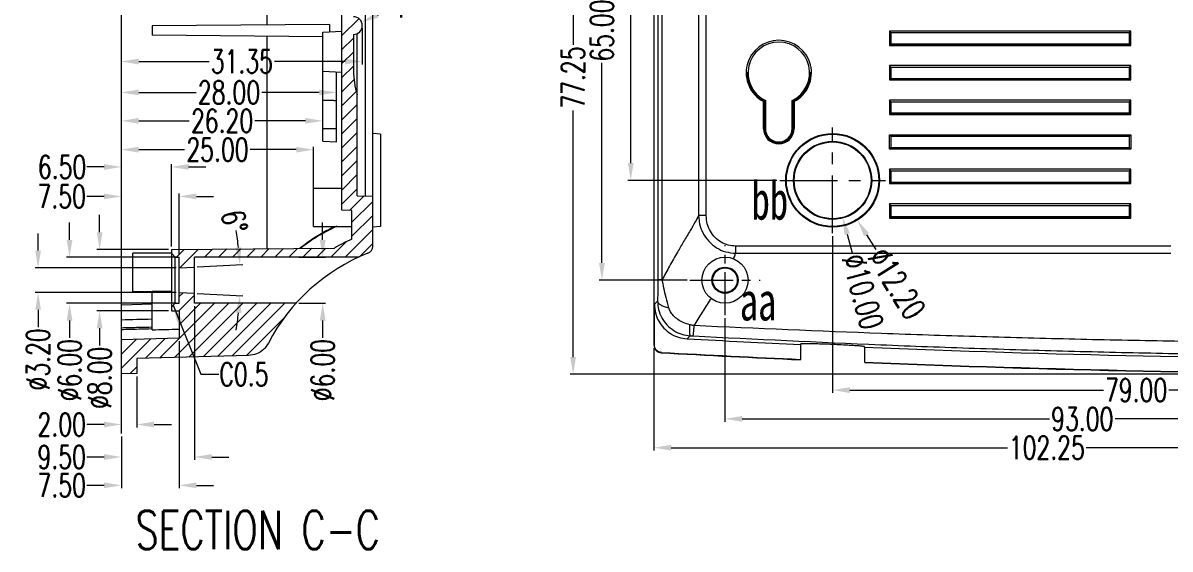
# Model space of a CAD drawing. Header units: millimetres. Extents: x 8061 to 9633, y -505 to -163.
# Drawn here: x 8446.8 to 8596.1, y -425.4 to -356.9 of the extents above; entities that cross this region are included whole.
import ezdxf
from ezdxf.enums import TextEntityAlignment as Align

# ---------------------------------------------------------------- set-up
doc = ezdxf.new("R2010")
doc.units = ezdxf.units.MM
doc.linetypes.add('CENTER', pattern=[0.6, 0.375, -0.075, 0.075, -0.075])
doc.layers.get('Defpoints').update_dxf_attribs({"linetype": 'CONTINUOUS'})
for name, color, linetype, lineweight in [('dim', 82, 'CONTINUOUS', 9), ('hatch', 56, 'CONTINUOUS', 9), ('part', 7, 'CONTINUOUS', 20)]:
    doc.layers.add(name, color=color, linetype=linetype, lineweight=lineweight)
doc.styles.get("Standard").update_dxf_attribs({"font": 'romans.shx', "width": 0.7})
doc.styles.add('宋体', font='SimSun.ttf', dxfattribs={"width": 0.7})
doc.dimstyles.new('03', dxfattribs={"dimscale": 0.75, "dimtxt": 4, "dimasz": 3, "dimexe": 0.5, "dimexo": 0.5, "dimgap": 0.09, "dimtad": 0, "dimzin": 0, "dimdsep": 46, "dimtxsty": 'Standard', "dimcen": 0, "dimclrd": 256, "dimclre": 256, "dimclrt": 6, "dimazin": 2, "dimtp": 0.01, "dimtm": 0.01, "dimtfac": 1, "dimtofl": 0, "dimtmove": 0, "dimatfit": 0, "dimfxl": 1, "dimtolj": 1, "dimtzin": 0, "dimlwd": -1, "dimlwe": -1, "dimarcsym": 0})

# ---------------------------------------------------------------- blocks, each defined once
blk = doc.blocks.new('*D74')
at = {"layer": 'Defpoints', "color": 0}
for p in [(41220.32, -12906.96), (41227.2, -12911.24), (41220.32, -12914.69), (41222.32, -12914.86), (41220.32, -13076.91)]:
    blk.add_point(p, dxfattribs=at)
at = {"layer": 'dim'}
blk.add_line((41222.69, -12914.9), (41228.36, -12915.39), dxfattribs=at)
for start, end in [(60.4149, 73.1901), (11.8099, 24.5851)]:
    blk.add_arc((41220.32, -12914.69), 7.7, start, end, dxfattribs=at)
for points in [[(41222.49, -12907.69), (41222.6, -12906.95), (41220.32, -12906.99)], [(41228.23, -12913.09), (41227.48, -12913.14), (41227.99, -12915.36)]]:
    blk.add_solid(points, dxfattribs=at)
at = {"layer": 'dim', "color": 6, "insert": (41225.99, -12909.49), "char_height": 3, "attachment_point": 5, "rotation": 312.5}
blk.add_mtext('\\A1;95°', dxfattribs=at)
blk = doc.blocks.new('*D75')
at = {"layer": 'Defpoints', "color": 0}
for p in [(41220.32, -12906.96), (41232.06, -12911.36), (41222.32, -12917.44), (41237.99, -12918.81), (41220.32, -13076.91)]:
    blk.add_point(p, dxfattribs=at)
at = {"layer": 'dim'}
blk.add_line((41220.32, -12906.59), (41220.32, -12903.74), dxfattribs=at)
for start, end in [(52.8786, 80.1784), (4.8216, 32.1214)]:
    blk.add_arc((41220.32, -12917.26), 13.14, start, end, dxfattribs=at)
for points in [[(41222.53, -12904.69), (41222.59, -12903.94), (41220.32, -12904.12)], [(41233.79, -12916.16), (41233.04, -12916.16), (41233.41, -12918.41)]]:
    blk.add_solid(points, dxfattribs=at)
at = {"layer": 'dim', "color": 6, "insert": (41230.01, -12908.38), "char_height": 3, "attachment_point": 5, "rotation": 312.5}
blk.add_mtext('\\A1;95°', dxfattribs=at)
blk = doc.blocks.new('*D83')
at = {"layer": 'Defpoints', "color": 0}
for p in [(41253.02, -12931.37), (41250.72, -13003.59), (41253.02, -13003.71), (41256.08, -13009.22), (41253.02, -13052.5)]:
    blk.add_point(p, dxfattribs=at)
at = {"layer": 'dim'}
blk.add_line((41253.39, -13003.73), (41259.69, -13004.06), dxfattribs=at)
for start, end in [(335.5505, 336.4474), (290.5526, 291.4495)]:
    blk.add_arc((41253.02, -13003.71), 6.31, start, end, dxfattribs=at)
for points in [[(41258.44, -13006.14), (41259.17, -13006.31), (41259.32, -13004.04)], [(41255.3, -13009.98), (41255.17, -13009.24), (41253.02, -13010.01)]]:
    blk.add_solid(points, dxfattribs=at)
at = {"layer": 'dim', "color": 6, "insert": (41257.36, -13008.28), "char_height": 3, "attachment_point": 5, "rotation": 43.5}
blk.add_mtext('\\A1;87°', dxfattribs=at)
blk = doc.blocks.new('*D87')
at = {"layer": 'Defpoints', "color": 0}
for p in [(41251.67, -13023.79), (41220.32, -13028.46), (41220.32, -13028.46)]:
    blk.add_point(p, dxfattribs=at)
at = {"layer": 'dim'}
for p, q in [((41251.67, -13024.16), (41251.67, -13028.84)), ((41222.57, -13028.46), (41231.73, -13028.46)), ((41249.42, -13028.46), (41240.26, -13028.46))]:
    blk.add_line(p, q, dxfattribs=at)
for points in [[(41222.57, -13028.09), (41222.57, -13028.84), (41220.32, -13028.46)], [(41249.42, -13028.09), (41249.42, -13028.84), (41251.67, -13028.46)]]:
    blk.add_solid(points, dxfattribs=at)
at = {"layer": 'dim', "color": 6, "insert": (41235.99, -13028.46), "char_height": 3, "attachment_point": 5}
blk.add_mtext('\\A1;31.35', dxfattribs=at)
blk = doc.blocks.new('*D88')
at = {"layer": 'Defpoints', "color": 0}
for p in [(41251.57, -13023.33), (41249.47, -13024.24)]:
    blk.add_point(p, dxfattribs=at)
at = {"layer": 'dim'}
blk.add_line((41253.64, -13022.43), (41255.7, -13021.53), dxfattribs=at)
blk.add_solid([(41253.49, -13022.09), (41253.79, -13022.77), (41251.57, -13023.33)], dxfattribs=at)
at = {"layer": 'dim', "color": 6, "insert": (41259.57, -13019.85), "char_height": 3, "attachment_point": 5, "rotation": 23.5129}
blk.add_mtext('\\A1;∅2.30', dxfattribs=at)
blk = doc.blocks.new('*D89')
at = {"layer": 'Defpoints', "color": 0}
for p in [(41220.32, -13039.94), (41220.32, -13039.94), (41245.32, -13047)]:
    blk.add_point(p, dxfattribs=at)
at = {"layer": 'dim'}
for p, q in [((41222.57, -13039.94), (41228.55, -13039.94)), ((41243.07, -13039.94), (41237.09, -13039.94)), ((41245.32, -13046.63), (41245.32, -13039.57))]:
    blk.add_line(p, q, dxfattribs=at)
for points in [[(41222.57, -13039.57), (41222.57, -13040.32), (41220.32, -13039.94)], [(41243.07, -13039.57), (41243.07, -13040.32), (41245.32, -13039.94)]]:
    blk.add_solid(points, dxfattribs=at)
at = {"layer": 'dim', "color": 6, "insert": (41232.82, -13039.94), "char_height": 3, "attachment_point": 5}
blk.add_mtext('\\A1;25.00', dxfattribs=at)
blk = doc.blocks.new('*D90')
at = {"layer": 'Defpoints', "color": 0}
for p in [(41220.32, -13032.49), (41220.32, -13032.49), (41248.32, -13032.49)]:
    blk.add_point(p, dxfattribs=at)
at = {"layer": 'dim'}
for p, q in [((41222.57, -13032.49), (41230.05, -13032.49)), ((41246.07, -13032.49), (41238.59, -13032.49))]:
    blk.add_line(p, q, dxfattribs=at)
for points in [[(41222.57, -13032.12), (41222.57, -13032.87), (41220.32, -13032.49)], [(41246.07, -13032.12), (41246.07, -13032.87), (41248.32, -13032.49)]]:
    blk.add_solid(points, dxfattribs=at)
at = {"layer": 'dim', "color": 6, "insert": (41234.32, -13032.49), "char_height": 3, "attachment_point": 5}
blk.add_mtext('\\A1;28.00', dxfattribs=at)
blk = doc.blocks.new('*D91')
at = {"layer": 'Defpoints', "color": 0}
for p in [(41220.32, -13036.19), (41220.32, -13036.19), (41246.52, -13036.19)]:
    blk.add_point(p, dxfattribs=at)
at = {"layer": 'dim'}
for p, q in [((41222.57, -13036.19), (41229.15, -13036.19)), ((41244.27, -13036.19), (41237.69, -13036.19)), ((41246.52, -13035.82), (41246.52, -13035.81))]:
    blk.add_line(p, q, dxfattribs=at)
for points in [[(41222.57, -13035.81), (41222.57, -13036.56), (41220.32, -13036.19)], [(41244.27, -13035.81), (41244.27, -13036.56), (41246.52, -13036.19)]]:
    blk.add_solid(points, dxfattribs=at)
at = {"layer": 'dim', "color": 6, "insert": (41233.42, -13036.19), "char_height": 3, "attachment_point": 5}
blk.add_mtext('\\A1;26.20', dxfattribs=at)
blk = doc.blocks.new('*D92')
at = {"layer": 'Defpoints', "color": 0}
for p in [(41243.04, -13053.94), (41246.51, -13053.94), (41243.04, -13059.94)]:
    blk.add_point(p, dxfattribs=at)
at = {"layer": 'dim'}
for p, q in [((41246.51, -13051.69), (41246.51, -13049.44)), ((41243.42, -13053.94), (41246.89, -13053.94)), ((41243.42, -13059.94), (41246.89, -13059.94)), ((41246.51, -13062.19), (41246.51, -13064.44))]:
    blk.add_line(p, q, dxfattribs=at)
for points in [[(41246.14, -13051.69), (41246.89, -13051.69), (41246.51, -13053.94)], [(41246.14, -13062.19), (41246.89, -13062.19), (41246.51, -13059.94)]]:
    blk.add_solid(points, dxfattribs=at)
at = {"layer": 'dim', "color": 6, "insert": (41246.51, -13068.65), "char_height": 3, "attachment_point": 5, "rotation": 90}
blk.add_mtext('\\A1;%%c6.00', dxfattribs=at)
blk = doc.blocks.new('*D93')
at = {"layer": 'Defpoints', "color": 0}
for p in [(41209.47, -13055.34), (41227.82, -13055.34), (41227.82, -13058.54)]:
    blk.add_point(p, dxfattribs=at)
at = {"layer": 'dim'}
for p, q in [((41209.47, -13053.09), (41209.47, -13050.84)), ((41227.44, -13055.34), (41209.1, -13055.34)), ((41227.44, -13058.54), (41209.1, -13058.54)), ((41209.47, -13060.79), (41209.47, -13063.04))]:
    blk.add_line(p, q, dxfattribs=at)
for points in [[(41209.1, -13053.09), (41209.85, -13053.09), (41209.47, -13055.34)], [(41209.1, -13060.79), (41209.85, -13060.79), (41209.47, -13058.54)]]:
    blk.add_solid(points, dxfattribs=at)
at = {"layer": 'dim', "color": 6, "insert": (41209.47, -13067.25), "char_height": 3, "attachment_point": 5, "rotation": 90}
blk.add_mtext('\\A1;%%c3.20', dxfattribs=at)
blk = doc.blocks.new('*D94')
at = {"layer": 'Defpoints', "color": 0}
for p in [(41227.82, -13053.94), (41213.57, -13059.94), (41227.82, -13059.94)]:
    blk.add_point(p, dxfattribs=at)
at = {"layer": 'dim'}
for p, q in [((41213.57, -13051.69), (41213.57, -13049.44)), ((41227.44, -13053.94), (41213.19, -13053.94)), ((41227.44, -13059.94), (41213.19, -13059.94)), ((41213.57, -13062.19), (41213.57, -13064.44))]:
    blk.add_line(p, q, dxfattribs=at)
for points in [[(41213.19, -13051.69), (41213.94, -13051.69), (41213.57, -13053.94)], [(41213.19, -13062.19), (41213.94, -13062.19), (41213.57, -13059.94)]]:
    blk.add_solid(points, dxfattribs=at)
at = {"layer": 'dim', "color": 6, "insert": (41213.57, -13068.65), "char_height": 3, "attachment_point": 5, "rotation": 90}
blk.add_mtext('\\A1;%%c6.00', dxfattribs=at)
blk = doc.blocks.new('*D95')
at = {"layer": 'Defpoints', "color": 0}
for p in [(41220.32, -13042.19), (41220.32, -13042.19), (41226.82, -13052.94)]:
    blk.add_point(p, dxfattribs=at)
at = {"layer": 'dim'}
for p, q in [((41218.07, -13042.19), (41215.82, -13042.19)), ((41226.82, -13052.56), (41226.82, -13041.82)), ((41229.07, -13042.19), (41231.32, -13042.19))]:
    blk.add_line(p, q, dxfattribs=at)
for points in [[(41218.07, -13041.82), (41218.07, -13042.57), (41220.32, -13042.19)], [(41229.07, -13041.82), (41229.07, -13042.57), (41226.82, -13042.19)]]:
    blk.add_solid(points, dxfattribs=at)
at = {"layer": 'dim', "color": 6, "insert": (41212.6, -13042.19), "char_height": 3, "attachment_point": 5}
blk.add_mtext('\\A1;6.50', dxfattribs=at)
blk = doc.blocks.new('*D96')
at = {"layer": 'Defpoints', "color": 0}
for p in [(41220.32, -13046.03), (41220.32, -13046.03), (41227.82, -13053.94)]:
    blk.add_point(p, dxfattribs=at)
at = {"layer": 'dim'}
for p, q in [((41218.07, -13046.03), (41215.82, -13046.03)), ((41227.82, -13053.56), (41227.82, -13045.65)), ((41230.07, -13046.03), (41232.32, -13046.03))]:
    blk.add_line(p, q, dxfattribs=at)
for points in [[(41218.07, -13045.65), (41218.07, -13046.4), (41220.32, -13046.03)], [(41230.07, -13045.65), (41230.07, -13046.4), (41227.82, -13046.03)]]:
    blk.add_solid(points, dxfattribs=at)
at = {"layer": 'dim', "color": 6, "insert": (41212.55, -13046.03), "char_height": 3, "attachment_point": 5}
blk.add_mtext('\\A1;7.50', dxfattribs=at)
blk = doc.blocks.new('*D97')
at = {"layer": 'Defpoints', "color": 0}
for p in [(41227.82, -13055.34), (41229.82, -13055.23), (41235.79, -13057.61), (41227.82, -13058.54), (41229.82, -13058.64)]:
    blk.add_point(p, dxfattribs=at)
at = {"layer": 'dim'}
for p, q in [((41230.19, -13055.21), (41236.11, -13054.9)), ((41230.19, -13058.66), (41236.11, -13058.97))]:
    blk.add_line(p, q, dxfattribs=at)
for start, end in [(6.3487, 9.6974), (350.3026, 353.6513)]:
    blk.add_arc((41197.29, -13056.94), 38.5, start, end, dxfattribs=at)
for points in [[(41235.93, -13052.65), (41235.18, -13052.71), (41235.74, -13054.92)], [(41235.18, -13061.16), (41235.93, -13061.22), (41235.74, -13058.95)]]:
    blk.add_solid(points, dxfattribs=at)
at = {"layer": 'dim', "color": 6, "insert": (41235.02, -13049.28), "char_height": 3, "attachment_point": 5, "rotation": 281.475}
blk.add_mtext('\\A1;6°', dxfattribs=at)
blk = doc.blocks.new('*D98')
at = {"layer": 'Defpoints', "color": 0}
for p in [(41227.82, -13064.49), (41220.32, -13076.91), (41220.32, -13083.65)]:
    blk.add_point(p, dxfattribs=at)
at = {"layer": 'dim'}
for p, q in [((41227.82, -13064.86), (41227.82, -13084.02)), ((41220.32, -13077.29), (41220.32, -13084.02)), ((41218.07, -13083.65), (41215.82, -13083.65)), ((41230.07, -13083.65), (41232.32, -13083.65))]:
    blk.add_line(p, q, dxfattribs=at)
for points in [[(41218.07, -13083.27), (41218.07, -13084.02), (41220.32, -13083.65)], [(41230.07, -13083.27), (41230.07, -13084.02), (41227.82, -13083.65)]]:
    blk.add_solid(points, dxfattribs=at)
at = {"layer": 'dim', "color": 6, "insert": (41212.55, -13083.65), "char_height": 3, "attachment_point": 5}
blk.add_mtext('\\A1;7.50', dxfattribs=at)
blk = doc.blocks.new('*D99')
at = {"layer": 'Defpoints', "color": 0}
for p in [(41222.32, -13069.08), (41220.32, -13075.73), (41220.32, -13075.73)]:
    blk.add_point(p, dxfattribs=at)
at = {"layer": 'dim'}
for p, q in [((41222.32, -13069.46), (41222.32, -13076.1)), ((41218.07, -13075.73), (41215.82, -13075.73)), ((41224.57, -13075.73), (41226.82, -13075.73))]:
    blk.add_line(p, q, dxfattribs=at)
for points in [[(41218.07, -13075.35), (41218.07, -13076.1), (41220.32, -13075.73)], [(41224.57, -13075.35), (41224.57, -13076.1), (41222.32, -13075.73)]]:
    blk.add_solid(points, dxfattribs=at)
at = {"layer": 'dim', "color": 6, "insert": (41212.55, -13075.73), "char_height": 3, "attachment_point": 5}
blk.add_mtext('\\A1;2.00', dxfattribs=at)
blk = doc.blocks.new('*D100')
at = {"layer": 'Defpoints', "color": 0}
for p in [(41226.82, -13052.94), (41217.48, -13060.94), (41226.82, -13060.94)]:
    blk.add_point(p, dxfattribs=at)
at = {"layer": 'dim'}
for p, q in [((41217.48, -13050.69), (41217.48, -13048.44)), ((41226.44, -13052.94), (41217.11, -13052.94)), ((41226.44, -13060.94), (41217.11, -13060.94)), ((41217.48, -13063.19), (41217.48, -13065.44))]:
    blk.add_line(p, q, dxfattribs=at)
for points in [[(41217.11, -13050.69), (41217.86, -13050.69), (41217.48, -13052.94)], [(41217.11, -13063.19), (41217.86, -13063.19), (41217.48, -13060.94)]]:
    blk.add_solid(points, dxfattribs=at)
at = {"layer": 'dim', "color": 6, "insert": (41217.48, -13069.65), "char_height": 3, "attachment_point": 5, "rotation": 90}
blk.add_mtext('\\A1;%%c8.00', dxfattribs=at)
blk = doc.blocks.new('*D101')
at = {"layer": 'Defpoints', "color": 0}
for p in [(41229.82, -13059.94), (41220.32, -13078.51), (41220.32, -13079.96)]:
    blk.add_point(p, dxfattribs=at)
at = {"layer": 'dim'}
for p, q in [((41229.82, -13060.31), (41229.82, -13080.33)), ((41220.32, -13078.89), (41220.32, -13080.33)), ((41218.07, -13079.96), (41215.82, -13079.96)), ((41232.07, -13079.96), (41234.32, -13079.96))]:
    blk.add_line(p, q, dxfattribs=at)
for points in [[(41218.07, -13079.58), (41218.07, -13080.33), (41220.32, -13079.96)], [(41232.07, -13079.58), (41232.07, -13080.33), (41229.82, -13079.96)]]:
    blk.add_solid(points, dxfattribs=at)
at = {"layer": 'dim', "color": 6, "insert": (41212.55, -13079.96), "char_height": 3, "attachment_point": 5}
blk.add_mtext('\\A1;9.50', dxfattribs=at)
blk = doc.blocks.new('*D252')
at = {"layer": 'Defpoints', "color": 0}
for p in [(41286.6, -12991.94), (41286.6, -13043.94), (41306, -13043.94)]:
    blk.add_point(p, dxfattribs=at)
at = {"layer": 'dim'}
for p, q in [((41286.6, -12994.19), (41286.6, -13013.67)), ((41286.6, -13041.69), (41286.6, -13022.2)), ((41305.62, -13043.94), (41286.23, -13043.94))]:
    blk.add_line(p, q, dxfattribs=at)
for points in [[(41286.23, -12994.19), (41286.98, -12994.19), (41286.6, -12991.94)], [(41286.23, -13041.69), (41286.98, -13041.69), (41286.6, -13043.94)]]:
    blk.add_solid(points, dxfattribs=at)
at = {"layer": 'dim', "color": 6, "insert": (41286.6, -13017.94), "char_height": 3, "attachment_point": 5, "rotation": 90}
blk.add_mtext('\\A1;52.00', dxfattribs=at)
blk = doc.blocks.new('*D253')
at = {"layer": 'Defpoints', "color": 0}
for p in [(41286.6, -12991.94), (41282.85, -13056.94), (41294.31, -13056.94)]:
    blk.add_point(p, dxfattribs=at)
at = {"layer": 'dim'}
for p, q in [((41286.23, -12991.94), (41282.48, -12991.94)), ((41282.85, -12994.19), (41282.85, -13020.22)), ((41282.85, -13054.69), (41282.85, -13028.65)), ((41293.94, -13056.94), (41282.48, -13056.94))]:
    blk.add_line(p, q, dxfattribs=at)
for points in [[(41282.48, -12994.19), (41283.23, -12994.19), (41282.85, -12991.94)], [(41282.48, -13054.69), (41283.23, -13054.69), (41282.85, -13056.94)]]:
    blk.add_solid(points, dxfattribs=at)
at = {"layer": 'dim', "color": 6, "insert": (41282.85, -13024.44), "char_height": 3, "attachment_point": 5, "rotation": 90}
blk.add_mtext('\\A1;65.00', dxfattribs=at)
blk = doc.blocks.new('*D254')
at = {"layer": 'Defpoints', "color": 0}
for p in [(41286.6, -12991.94), (41279.1, -13069.19), (41391.87, -13069.19)]:
    blk.add_point(p, dxfattribs=at)
at = {"layer": 'dim'}
for p, q in [((41286.23, -12991.94), (41278.73, -12991.94)), ((41279.1, -12994.19), (41279.1, -13026.29)), ((41279.1, -13066.94), (41279.1, -13034.83)), ((41391.5, -13069.19), (41278.73, -13069.19))]:
    blk.add_line(p, q, dxfattribs=at)
for points in [[(41278.73, -12994.19), (41279.48, -12994.19), (41279.1, -12991.94)], [(41278.73, -13066.94), (41279.48, -13066.94), (41279.1, -13069.19)]]:
    blk.add_solid(points, dxfattribs=at)
at = {"layer": 'dim', "color": 6, "insert": (41279.1, -13030.56), "char_height": 3, "attachment_point": 5, "rotation": 90}
blk.add_mtext('\\A1;77.25', dxfattribs=at)
blk = doc.blocks.new('*D266')
at = {"layer": 'Defpoints', "color": 0}
for p in [(41312.87, -13050.81), (41312.87, -13071.25), (41391.87, -13071.25)]:
    blk.add_point(p, dxfattribs=at)
at = {"layer": 'dim'}
for p, q in [((41312.87, -13051.19), (41312.87, -13071.62)), ((41315.12, -13071.25), (41348.11, -13071.25)), ((41389.62, -13071.25), (41356.64, -13071.25))]:
    blk.add_line(p, q, dxfattribs=at)
for points in [[(41315.12, -13070.87), (41315.12, -13071.62), (41312.87, -13071.25)], [(41389.62, -13070.87), (41389.62, -13071.62), (41391.87, -13071.25)]]:
    blk.add_solid(points, dxfattribs=at)
at = {"layer": 'dim', "color": 6, "insert": (41352.37, -13071.25), "char_height": 3, "attachment_point": 5}
blk.add_mtext('\\A1;79.00', dxfattribs=at)
blk = doc.blocks.new('*D267')
at = {"layer": 'Defpoints', "color": 0}
for p in [(41298.87, -13061.5), (41391.87, -13071.25), (41298.87, -13075)]:
    blk.add_point(p, dxfattribs=at)
at = {"layer": 'dim'}
for p, q in [((41298.87, -13061.87), (41298.87, -13075.37)), ((41391.87, -13071.62), (41391.87, -13075.37)), ((41301.12, -13075), (41341.11, -13075)), ((41389.62, -13075), (41349.64, -13075))]:
    blk.add_line(p, q, dxfattribs=at)
for points in [[(41301.12, -13074.62), (41301.12, -13075.37), (41298.87, -13075)], [(41389.62, -13074.62), (41389.62, -13075.37), (41391.87, -13075)]]:
    blk.add_solid(points, dxfattribs=at)
at = {"layer": 'dim', "color": 6, "insert": (41345.37, -13075), "char_height": 3, "attachment_point": 5}
blk.add_mtext('\\A1;93.00', dxfattribs=at)
blk = doc.blocks.new('*D268')
at = {"layer": 'Defpoints', "color": 0}
for p in [(41289.62, -13065.39), (41391.87, -13071.25), (41289.62, -13078.75)]:
    blk.add_point(p, dxfattribs=at)
at = {"layer": 'dim'}
for p, q in [((41289.62, -13065.77), (41289.62, -13079.12)), ((41391.87, -13071.62), (41391.87, -13079.12)), ((41291.87, -13078.75), (41335.63, -13078.75)), ((41389.62, -13078.75), (41345.87, -13078.75))]:
    blk.add_line(p, q, dxfattribs=at)
for points in [[(41291.87, -13078.37), (41291.87, -13079.12), (41289.62, -13078.75)], [(41389.62, -13078.37), (41389.62, -13079.12), (41391.87, -13078.75)]]:
    blk.add_solid(points, dxfattribs=at)
at = {"layer": 'dim', "color": 6, "insert": (41340.75, -13078.75), "char_height": 3, "attachment_point": 5}
blk.add_mtext('\\A1;102.25', dxfattribs=at)
blk = doc.blocks.new('*D271')
at = {"layer": 'Defpoints', "color": 0}
for p in [(41311.56, -13039.11), (41314.18, -13048.76)]:
    blk.add_point(p, dxfattribs=at)
at = {"layer": 'dim'}
blk.add_line((41314.77, -13050.93), (41315.44, -13053.39), dxfattribs=at)
blk.add_solid([(41315.13, -13050.83), (41314.41, -13051.03), (41314.18, -13048.76)], dxfattribs=at)
at = {"layer": 'dim', "color": 6, "insert": (41316.8, -13058.42), "char_height": 3, "attachment_point": 5, "rotation": 285.1808}
blk.add_mtext('\\A1;∅10.00', dxfattribs=at)
blk = doc.blocks.new('*D272')
at = {"layer": 'Defpoints', "color": 0}
for p in [(41309.65, -13038.76), (41316.1, -13049.11)]:
    blk.add_point(p, dxfattribs=at)
at = {"layer": 'dim'}
blk.add_line((41317.29, -13051.02), (41318.48, -13052.93), dxfattribs=at)
blk.add_solid([(41317.61, -13050.82), (41316.97, -13051.22), (41316.1, -13049.11)], dxfattribs=at)
at = {"layer": 'dim', "color": 6, "insert": (41321.24, -13057.36), "char_height": 3, "attachment_point": 5, "rotation": 301.9267}
blk.add_mtext('\\A1;∅12.20', dxfattribs=at)

msp = doc.modelspace()

# ---------------------------------------------------------------- linework, layer by layer
at = {"layer": 'part', "color": 1, "linetype": 'CENTER', "ltscale": 50}
msp.add_line((8459.62, -410.395), (8459.62, -240.445), dxfattribs=at)
at = {"layer": 'part', "color": 7, "linetype": 'Continuous'}
for p, q in [((8528.924, -244.438), (8528.924, -398.875)), ((8459.62, -402.617), (8459.62, -248.174)), ((8529.418, -260.482), (8529.418, -390.316)), ((8530.002, -390.316), (8530.002, -260.482)), ((8492.32, -385.982), (8492.32, -264.858)), ((8534.743, -268.833), (8534.743, -382.009)), ((8535.73, -382.012), (8535.73, -268.829)), ((8478.609, -357.189), (8478.609, -326.151)), ((8488.32, -381.306), (8488.32, -343.534)), ((8491.355, -345.384), (8491.355, -379.456)), ((8486.695, -357.119), (8463.62, -357.32)), ((8463.62, -357.32), (8463.62, -358.52)), ((8485.82, -358.119), (8488.32, -357.988)), ((8485.82, -372.325), (8485.82, -358.12)), ((8486.695, -357.119), (8486.695, -358.074)), ((8559.569, -357.977), (8559.569, -359.844)), ((8559.774, -358.181), (8559.569, -357.977)), ((8590.978, -357.977), (8559.569, -357.977)), ((8559.774, -358.181), (8559.774, -359.639)), ((8559.774, -358.181), (8590.774, -358.181)), ((8590.774, -358.181), (8590.978, -357.977)), ((8590.774, -358.181), (8590.774, -359.639)), ((8590.978, -359.844), (8590.978, -357.977)), ((8485.82, -358.714), (8463.62, -358.52)), ((8478.608, -386.311), (8478.609, -358.651)), ((8489.82, -358.42), (8489.82, -363.148)), ((8490.32, -379.42), (8490.32, -358.293)), ((8559.774, -359.639), (8559.569, -359.844)), ((8559.774, -359.702), (8559.742, -359.671)), ((8559.774, -359.639), (8590.774, -359.639)), ((8559.774, -359.702), (8590.774, -359.702)), ((8590.774, -359.639), (8590.978, -359.844)), ((8590.774, -359.702), (8590.805, -359.671)), ((8559.569, -359.844), (8590.978, -359.844)), ((8559.774, -362.681), (8559.569, -362.477)), ((8559.569, -362.477), (8559.569, -364.344)), ((8590.978, -362.477), (8559.569, -362.477)), ((8559.774, -362.681), (8559.774, -364.139)), ((8559.774, -362.681), (8590.774, -362.681)), ((8590.774, -362.681), (8590.978, -362.477)), ((8590.774, -362.681), (8590.774, -364.139)), ((8590.978, -364.344), (8590.978, -362.477)), ((8485.82, -363.221), (8488.32, -363.352)), ((8487.62, -372.42), (8487.62, -363.315)), ((8559.774, -364.139), (8559.569, -364.344)), ((8559.774, -364.202), (8559.742, -364.171)), ((8559.774, -364.139), (8590.774, -364.139)), ((8559.774, -364.202), (8590.774, -364.202)), ((8590.774, -364.139), (8590.978, -364.344)), ((8590.774, -364.202), (8590.805, -364.171)), ((8559.569, -364.344), (8590.978, -364.344)), ((8543.177, -370.67), (8543.177, -367.168)), ((8543.319, -370.67), (8543.319, -367.082)), ((8543.424, -367.017), (8543.424, -370.67)), ((8546.924, -370.67), (8546.924, -367.017)), ((8547.028, -367.082), (8547.028, -370.67)), ((8547.17, -367.168), (8547.17, -370.67)), ((8559.774, -367.181), (8559.569, -366.977)), ((8559.569, -366.977), (8559.569, -368.844)), ((8590.978, -366.977), (8559.569, -366.977)), ((8559.774, -367.181), (8559.774, -368.639)), ((8559.774, -367.181), (8590.774, -367.181)), ((8590.774, -367.181), (8590.978, -366.977)), ((8590.774, -367.181), (8590.774, -368.639)), ((8590.978, -368.844), (8590.978, -366.977)), ((8559.774, -368.639), (8559.569, -368.844)), ((8559.774, -368.702), (8559.742, -368.671)), ((8559.774, -368.639), (8590.774, -368.639)), ((8559.774, -368.702), (8590.774, -368.702)), ((8590.774, -368.639), (8590.978, -368.844)), ((8590.774, -368.702), (8590.805, -368.671)), ((8559.569, -368.844), (8590.978, -368.844)), ((8485.82, -370.67), (8487.62, -370.67)), ((8493.32, -371.408), (8492.32, -371.32)), ((8493.32, -371.408), (8493.32, -383.433)), ((8543.319, -370.67), (8543.177, -370.67)), ((8547.028, -370.67), (8547.17, -370.67)), ((8559.774, -371.681), (8559.569, -371.477)), ((8559.569, -373.344), (8559.569, -371.477)), ((8559.569, -371.477), (8590.978, -371.477)), ((8559.774, -371.681), (8559.774, -373.139)), ((8559.774, -371.681), (8590.774, -371.681)), ((8590.774, -371.681), (8590.978, -371.477)), ((8590.774, -371.681), (8590.774, -373.139)), ((8590.978, -371.477), (8590.978, -373.344)), ((8485.82, -372.326), (8487.62, -372.42)), ((8559.774, -373.139), (8559.569, -373.344)), ((8559.774, -373.202), (8559.742, -373.171)), ((8559.774, -373.139), (8590.774, -373.139)), ((8590.774, -373.202), (8559.774, -373.202)), ((8590.774, -373.139), (8590.978, -373.344)), ((8590.774, -373.202), (8590.805, -373.171)), ((8590.978, -373.344), (8559.569, -373.344)), ((8559.774, -376.181), (8559.569, -375.977)), ((8559.569, -375.977), (8559.569, -377.844)), ((8590.978, -375.977), (8559.569, -375.977)), ((8559.774, -376.181), (8559.774, -377.639)), ((8559.774, -376.181), (8590.774, -376.181)), ((8590.774, -376.181), (8590.978, -375.977)), ((8590.774, -376.181), (8590.774, -377.639)), ((8590.978, -377.844), (8590.978, -375.977)), ((8559.774, -377.639), (8559.569, -377.844)), ((8559.774, -377.702), (8559.742, -377.671)), ((8559.774, -377.639), (8590.774, -377.639)), ((8590.774, -377.639), (8590.978, -377.844)), ((8590.774, -377.702), (8590.805, -377.671)), ((8484.62, -378.42), (8488.32, -378.42)), ((8484.62, -383.42), (8484.62, -378.42)), ((8559.569, -377.844), (8590.978, -377.844)), ((8559.774, -377.702), (8590.774, -377.702)), ((8490.32, -379.42), (8492.32, -379.49)), ((8559.774, -380.681), (8559.569, -380.477)), ((8559.569, -380.477), (8559.569, -382.344)), ((8590.978, -380.477), (8559.569, -380.477)), ((8559.774, -380.681), (8559.774, -382.139)), ((8559.774, -380.681), (8590.774, -380.681)), ((8590.774, -380.681), (8590.978, -380.477)), ((8590.774, -380.681), (8590.774, -382.139)), ((8590.978, -382.344), (8590.978, -380.477)), ((8489.62, -381.352), (8488.32, -381.306)), ((8489.62, -385.074), (8489.62, -381.352)), ((8535.73, -382.009), (8534.743, -382.009)), ((8559.774, -382.139), (8559.569, -382.344)), ((8559.774, -382.202), (8559.742, -382.171)), ((8559.774, -382.139), (8590.774, -382.139)), ((8590.774, -382.139), (8590.978, -382.344)), ((8590.774, -382.202), (8590.805, -382.171)), ((8484.62, -383.42), (8489.62, -383.42)), ((8493.32, -383.433), (8492.32, -383.52)), ((8559.569, -382.344), (8590.978, -382.344)), ((8559.774, -382.202), (8590.774, -382.202)), ((8466.12, -386.42), (8487.337, -386.235)), ((8466.12, -386.42), (8466.12, -394.42)), ((8596.174, -385.982), (8539.542, -385.982)), ((8539.55, -385.982), (8539.549, -386.911)), ((8466.12, -386.92), (8461.12, -386.92)), ((8461.12, -391.92), (8461.12, -386.92)), ((8466.62, -387.42), (8466.12, -386.92)), ((8466.62, -387.42), (8467.12, -387.42)), ((8466.62, -393.42), (8466.62, -387.42)), ((8467.12, -393.42), (8467.12, -387.42)), ((8490.5, -387.42), (8469.12, -387.42)), ((8469.12, -393.42), (8469.12, -387.42)), ((8539.549, -386.911), (8596.207, -386.911)), ((8467.12, -388.82), (8469.12, -388.715)), ((8529.418, -390.316), (8530.002, -390.316)), ((8463.62, -391.92), (8461.12, -391.92)), ((8463.62, -396.877), (8463.62, -391.847)), ((8467.12, -392.02), (8469.12, -392.125)), ((8459.62, -393.61), (8463.62, -393.51)), ((8466.62, -393.42), (8466.12, -393.92)), ((8466.62, -393.42), (8467.12, -393.42)), ((8482.344, -393.42), (8469.12, -393.42)), ((8529.402, -393.158), (8528.976, -393.562)), ((8528.976, -398.826), (8528.976, -393.562)), ((8466.12, -394.42), (8467.12, -394.429)), ((8467.12, -394.429), (8467.12, -397.972)), ((8467.12, -397.972), (8459.62, -398.168)), ((8533.234, -398.054), (8533.655, -397.656)), ((8528.976, -398.826), (8528.924, -398.875)), ((8529.868, -399.874), (8529.921, -399.824)), ((8548.074, -398.678), (8548.001, -398.784)), ((8548.001, -398.784), (8548.001, -400.733)), ((8556.346, -399.143), (8556.273, -399.031)), ((8556.346, -399.143), (8556.346, -401.093)), ((8476.149, -400.236), (8461.62, -400.617)), ((8461.62, -400.617), (8461.62, -402.564)), ((8547.967, -400.784), (8548.001, -400.733)), ((8461.62, -402.564), (8459.62, -402.617))]:
    msp.add_line(p, q, dxfattribs=at)
at = {"layer": 'part', "color": 5, "linetype": 'Continuous'}
for p, q in [((8490.506, -356.372), (8488.32, -358.558)), ((8490.652, -358.056), (8490.606, -358.102)), ((8489.82, -358.887), (8488.32, -360.387)), ((8489.82, -360.716), (8488.32, -362.216)), ((8489.82, -362.546), (8488.32, -364.046)), ((8489.892, -364.303), (8488.32, -365.875)), ((8490.199, -365.824), (8488.32, -367.704)), ((8490.32, -367.533), (8488.32, -369.533)), ((8490.32, -369.362), (8488.32, -371.362)), ((8490.32, -371.191), (8488.32, -373.191)), ((8490.32, -373.02), (8488.32, -375.02)), ((8490.32, -374.849), (8488.32, -376.849)), ((8490.32, -376.678), (8488.32, -378.678)), ((8490.32, -378.507), (8488.32, -380.507)), ((8491.205, -379.451), (8489.315, -381.341)), ((8492.32, -380.165), (8489.62, -382.865)), ((8492.32, -381.994), (8489.62, -384.694)), ((8492.32, -383.823), (8488.723, -387.42)), ((8467.789, -386.406), (8466.774, -387.42)), ((8469.634, -386.39), (8467.208, -388.816)), ((8471.479, -386.373), (8470.432, -387.42)), ((8473.324, -386.357), (8472.262, -387.42)), ((8475.17, -386.341), (8474.091, -387.42)), ((8477.015, -386.325), (8475.92, -387.42)), ((8478.86, -386.309), (8477.749, -387.42)), ((8480.705, -386.293), (8479.578, -387.42)), ((8482.55, -386.277), (8481.407, -387.42)), ((8484.395, -386.261), (8483.236, -387.42)), ((8486.241, -386.245), (8485.065, -387.42)), ((8488.89, -385.424), (8486.894, -387.42)), ((8492.32, -385.652), (8490.593, -387.379)), ((8469.12, -392.391), (8467.082, -394.429)), ((8467.635, -392.047), (8467.12, -392.562)), ((8471.749, -393.42), (8464.631, -400.538)), ((8473.578, -393.42), (8466.509, -400.489)), ((8469.92, -393.42), (8467.12, -396.22)), ((8475.407, -393.42), (8468.387, -400.44)), ((8477.236, -393.42), (8470.266, -400.39)), ((8479.065, -393.42), (8472.144, -400.341)), ((8480.894, -393.42), (8474.022, -400.292)), ((8480.908, -395.235), (8475.9, -400.243)), ((8463.443, -398.068), (8459.62, -401.891)), ((8461.564, -398.117), (8459.62, -400.062)), ((8459.686, -398.167), (8459.62, -398.233)), ((8465.321, -398.019), (8462.753, -400.587)), ((8461.62, -401.72), (8460.753, -402.587))]:
    msp.add_line(p, q, dxfattribs=at)
at = {"layer": 'part', "color": 1, "linetype": 'CENTER', "ltscale": 20}
for p, q in [((8552.174, -384.295), (8552.174, -370.545)), ((8545.298, -377.42), (8559.049, -377.42))]:
    msp.add_line(p, q, dxfattribs=at)
at = {"layer": 'part', "color": 1, "linetype": 'CENTER', "ltscale": 15}
for p, q in [((8538.174, -394.981), (8538.174, -385.86)), ((8533.613, -390.42), (8542.734, -390.42))]:
    msp.add_line(p, q, dxfattribs=at)
at = {"layer": 'part', "color": 7, "linetype": 'Continuous'}
for centre, radius in [((8552.174, -377.42), 6.1), ((8552.174, -377.42), 6.013), ((8552.174, -377.42), 5.087), ((8552.174, -377.42), 5), ((8538.174, -390.42), 3), ((8538.174, -390.42), 1.705), ((8538.174, -390.42), 1.6)]:
    msp.add_circle(centre, radius, dxfattribs=at)
for centre, radius, start, end in [((8489.82, -357.27), 1.15, 270, 90), ((8545.174, -363.42), 4.246, 298.04267, 241.95733), ((8545.174, -363.42), 4, 295.94448, 244.05552), ((8499.82, -363.148), 10, 180, 198.19487), ((8545.174, -363.42), 4.105, 180, 243.1367), ((8545.174, -363.42), 4.105, 296.8633, 0), ((8545.174, -370.67), 1.996, 180, 0), ((8545.174, -370.67), 1.855, 180, 0), ((8545.174, -370.67), 1.75, 180, 0), ((8500.929, -410.141), 27.5, 114.28359, 119.62185), ((8491.32, -385.982), 1, 291.69063, 0), ((8500.929, -410.141), 25, 111.69063, 152.56423), ((8631.174, 1433.58), 1834.25, 266.93925, 267.401091), ((8631.174, 1433.58), 1836.25, 266.837399, 267.402833), ((8631.174, 1433.58), 1836.198, 266.838947, 267.403849), ((8631.174, 1433.58), 1834.25, 267.661983, 272.193541), ((8631.174, 1433.58), 1836.198, 267.664464, 272.191213), ((8631.174, 1433.58), 1836.25, 267.665621, 272.19006)]:
    msp.add_arc(centre, radius, start, end, dxfattribs=at)
for points in [[(8541.069, -363.42), (8541.104, -363.385), (8541.139, -363.35), (8541.175, -363.315)], [(8549.172, -363.315), (8549.208, -363.35), (8549.243, -363.385), (8549.278, -363.42)], [(8485.82, -366.958), (8486.419, -366.978), (8487.019, -366.997), (8487.62, -367.017)], [(8543.177, -367.168), (8543.225, -367.14), (8543.272, -367.111), (8543.319, -367.082)], [(8547.028, -367.082), (8547.076, -367.111), (8547.123, -367.14), (8547.17, -367.168)], [(8534.743, -382.009), (8534.289, -382.837), (8533.636, -383.959), (8532.788, -385.396)], [(8534.743, -382.009), (8534.87, -383.089), (8535.293, -384.252), (8536.046, -385.341), (8537.064, -386.187), (8538.265, -386.722), (8539.549, -386.912)], [(8539.542, -385.982), (8538.589, -385.856), (8537.678, -385.477), (8536.885, -384.861), (8536.264, -384.041), (8535.866, -383.063), (8535.73, -382.012)], [(8482.835, -386.227), (8485.611, -384.342), (8487.427, -383.385)], [(8487.657, -383.38), (8485.663, -384.423), (8483.828, -385.607), (8482.993, -386.228)], [(8532.787, -385.395), (8531.99, -386.757), (8530.954, -388.575), (8530.001, -390.315)], [(8539.289, -387.635), (8539.391, -387.38), (8539.477, -387.138), (8539.549, -386.911)], [(8529.418, -390.316), (8529.416, -391.223), (8529.411, -392.167), (8529.402, -393.158)], [(8530.857, -394.008), (8530.511, -392.681), (8530.223, -391.443), (8530.002, -390.316)], [(8463.62, -391.847), (8466.12, -391.842)], [(8528.976, -393.562), (8529.119, -394.687), (8529.539, -395.741), (8530.21, -396.657), (8531.088, -397.375), (8532.118, -397.851), (8533.234, -398.054)], [(8529.402, -393.158), (8529.532, -394.242), (8529.941, -395.304), (8530.618, -396.244), (8531.517, -396.982), (8532.56, -397.459), (8533.655, -397.656)], [(8529.402, -393.158), (8529.438, -393.291), (8529.521, -393.416), (8529.646, -393.533), (8529.809, -393.643), (8530.25, -393.842), (8530.857, -394.008)], [(8533.583, -396.223), (8532.734, -395.944), (8532.028, -395.538), (8531.474, -395.053), (8531.082, -394.531), (8530.857, -394.008)], [(8535.253, -394.6), (8536.299, -392.945), (8536.376, -392.822)], [(8463.62, -395.507), (8459.62, -395.606)], [(8534.168, -396.336), (8535.212, -394.665), (8535.253, -394.6)], [(8463.612, -396.55), (8461.879, -396.594), (8459.62, -396.652)], [(8463.617, -396.77), (8461.879, -396.817), (8459.62, -396.877)], [(8463.62, -396.877), (8467.12, -396.786)], [(8533.655, -397.656), (8533.644, -397.643), (8533.634, -397.619), (8533.617, -397.536), (8533.603, -397.413), (8533.592, -397.252), (8533.585, -397.055), (8533.581, -396.819), (8533.58, -396.544), (8533.583, -396.223)], [(8534.168, -396.336), (8533.984, -396.301), (8533.788, -396.264), (8533.583, -396.223)], [(8534.009, -397.674), (8534.016, -397.664), (8534.024, -397.643), (8534.032, -397.611), (8534.041, -397.568), (8534.059, -397.453), (8534.078, -397.302), (8534.099, -397.118), (8534.12, -396.899), (8534.143, -396.64), (8534.168, -396.336)], [(8728.18, -396.339), (8704.963, -397.323), (8692.77, -397.732), (8680.575, -398.068), (8668.379, -398.329), (8656.18, -398.517), (8643.98, -398.631), (8631.778, -398.671), (8619.574, -398.638), (8607.368, -398.531), (8595.162, -398.351), (8582.955, -398.096), (8570.751, -397.768), (8558.552, -397.366), (8534.168, -396.339)], [(8533.655, -397.656), (8533.745, -397.66), (8533.789, -397.663), (8533.834, -397.665), (8533.879, -397.667), (8533.924, -397.67), (8534.009, -397.674), (8534.035, -397.676)], [(8534.035, -397.676), (8558.434, -398.826), (8570.653, -399.277), (8582.877, -399.645), (8595.103, -399.931), (8607.33, -400.133), (8619.555, -400.253), (8631.779, -400.29), (8644.001, -400.245), (8656.221, -400.117), (8668.439, -399.907), (8680.656, -399.613), (8692.871, -399.237), (8705.084, -398.779), (8728.339, -397.674)], [(8478.74, -398.623), (8478.093, -399.463), (8477.188, -400.026), (8476.15, -400.236)], [(8528.924, -398.875), (8528.995, -399.245), (8529.197, -399.563), (8529.503, -399.782), (8529.868, -399.874)], [(8529.921, -399.824), (8529.555, -399.733), (8529.25, -399.513), (8529.047, -399.196), (8528.976, -398.826)], [(8548.074, -398.678), (8548.256, -398.656), (8548.749, -398.651), (8549.512, -398.662), (8550.486, -398.689), (8551.594, -398.729), (8552.748, -398.779), (8553.857, -398.835), (8554.833, -398.892), (8555.598, -398.946), (8556.091, -398.994), (8556.273, -399.031)]]:
    msp.add_spline(points, degree=3, dxfattribs=at)

# ---------------------------------------------------------------- texts
at = {"layer": 'dim', "char_height": 5, "width": 9.18398, "attachment_point": 1, "style": '宋体'}
for s, insert in [('bb', (8541.633, -377.524)), ('aa', (8540.086, -390.658))]:
    msp.add_mtext(s, dxfattribs=dict(at, insert=insert))
at = {"layer": 'dim', "color": 6, "insert": (8472.369, -401.172), "char_height": 3, "attachment_point": 1}
msp.add_mtext('\\A1;C0.5', dxfattribs=at)
at = {"layer": 'hatch', "width": 0.7}
msp.add_text('SECTION C-C', height=5, dxfattribs=at).set_placement((8477.359, -422.931), align=Align.MIDDLE)

# ---------------------------------------------------------------- dimensions: what is measured, and where the dimension line sits
at = {"layer": 'dim'}
for base, line1, line2, picture, middle, set_off in [((8471.364, -244.847), ((8459.62, -410.395), (8459.62, -240.445)), ((8477.286, -252.291), (8461.62, -250.92)), '*D75', (8469.309, -241.867), (-32760.7, 12666.516)), ((8466.498, -244.72), ((8459.62, -410.395), (8459.62, -240.445)), ((8459.62, -248.174), (8461.62, -248.349)), '*D74', (8465.295, -242.974), (-32760.7, 12666.516)), ((8495.3773, -342.7063), ((8492.32, -385.982), (8492.32, -264.8585)), ((8490.02, -337.0702), (8492.32, -337.1908)), '*D83', (8496.6609, -341.7651), (-32760.6998, 12666.516))]:
    dim = msp.add_angular_dim_2l(base=base, line1=line1, line2=line2, dimstyle='03', dxfattribs=at)
    dim.commit()
    dim.dimension.update_dxf_attribs({"geometry": picture, "text_midpoint": middle, "insert": set_off})
for base, p2, picture, middle in [((8518.403, -402.67), (8631.174, -402.67), '*D254', (8518.403, -364.045)), ((8522.153, -390.42), (8533.613, -390.42), '*D253', (8522.153, -357.92)), ((8525.903, -377.42), (8545.298, -377.42), '*D252', (8525.903, -351.42))]:
    dim = msp.add_linear_dim(base=base, p1=(8525.903, -325.42), p2=p2, angle=90, dimstyle='03', dxfattribs=at)
    dim.commit()
    dim.dimension.update_dxf_attribs({"geometry": picture, "text_midpoint": middle, "insert": (-32760.7, 12666.516)})
for p1, p2, picture, middle in [((8488.765, -357.729), (8490.875, -356.811), '*D88', (8498.868, -353.334)), ((8548.948, -372.243), (8555.4, -382.597), '*D272', (8560.538, -390.845))]:
    dim = msp.add_diameter_dim_2p(p1=p1, p2=p2, dimstyle='03', dxfattribs=at)
    dim.commit()
    dim.dimension.update_dxf_attribs({"geometry": picture, "text_midpoint": middle, "insert": (-32760.7, 12666.516)})
for base, p1, p2, picture, middle in [((8459.62, -361.946), (8490.97, -357.27), (8459.62, -361.946), '*D87', (8475.295, -361.946)), ((8459.62, -365.974), (8487.62, -365.974), (8459.62, -365.974), '*D90', (8473.62, -365.974)), ((8459.62, -369.674), (8485.82, -369.679), (8459.62, -369.674), '*D91', (8472.72, -369.674)), ((8459.62, -373.427), (8484.62, -380.488), (8459.62, -373.427), '*D89', (8472.12, -373.427)), ((8459.62, -379.51), (8467.12, -387.42), (8459.62, -379.51), '*D96', (8451.852, -379.51)), ((8552.174, -404.731), (8631.174, -404.731), (8552.174, -384.295), '*D266', (8591.674, -404.731)), ((8459.62, -413.443), (8469.12, -393.42), (8459.62, -411.996), '*D101', (8451.852, -413.443)), ((8538.174, -408.481), (8631.174, -404.731), (8538.174, -394.981), '*D267', (8584.674, -408.481)), ((8528.924, -412.231), (8631.174, -404.731), (8528.924, -398.875), '*D268', (8580.049, -412.231)), ((8459.62, -409.21), (8461.62, -402.564), (8459.62, -409.21), '*D99', (8451.852, -409.21))]:
    dim = msp.add_linear_dim(base=base, p1=p1, p2=p2, dimstyle='03', dxfattribs=at)
    dim.commit()
    dim.dimension.update_dxf_attribs({"geometry": picture, "text_midpoint": middle, "insert": (-32760.7, 12666.516)})
dim = msp.add_diameter_dim_2p(p1=(8550.864, -372.595), p2=(8553.483, -382.246), dimstyle='03', dxfattribs=at)
dim.commit()
dim.dimension.update_dxf_attribs({"geometry": '*D271', "text_midpoint": (8556.105, -391.908), "dimtype": 131, "insert": (-32760.7, 12666.516)})
for base, p1, p2, picture, middle in [((8459.62, -375.677), (8466.12, -386.42), (8459.62, -375.677), '*D95', (8451.902, -375.677)), ((8459.62, -417.132), (8467.12, -397.972), (8459.62, -410.395), '*D98', (8451.852, -417.132))]:
    dim = msp.add_linear_dim(base=base, p1=p1, p2=p2, dimstyle='03', dxfattribs=at)
    dim.commit()
    dim.dimension.update_dxf_attribs({"geometry": picture, "text_midpoint": middle, "dimtype": 128, "insert": (-32760.7, 12666.516)})
dim = msp.add_angular_dim_2l(base=(8475.0868, -391.0922), line1=((8467.12, -392.0202), (8469.12, -392.1251)), line2=((8467.12, -388.8202), (8469.12, -388.7154)), dimstyle='03', dxfattribs=at)
dim.commit()
dim.dimension.update_dxf_attribs({"geometry": '*D97', "text_midpoint": (8474.323, -382.7606), "dimtype": 130, "insert": (-32760.6998, 12666.516)})
for base, p1, p2, picture, middle in [((8456.782, -394.42), (8466.12, -386.42), (8466.12, -394.42), '*D100', (8456.782, -403.138)), ((8452.868, -393.42), (8467.12, -387.42), (8467.12, -393.42), '*D94', (8452.868, -402.138)), ((8485.815, -387.42), (8482.344, -393.42), (8482.344, -387.42), '*D92', (8485.815, -402.138)), ((8448.772, -388.82), (8467.12, -392.02), (8467.12, -388.82), '*D93', (8448.772, -400.738))]:
    dim = msp.add_linear_dim(base=base, p1=p1, p2=p2, angle=90, text='%%c<>', dimstyle='03', dxfattribs=at)
    dim.commit()
    dim.dimension.update_dxf_attribs({"geometry": picture, "text_midpoint": middle, "dimtype": 128, "insert": (-32760.7, 12666.516)})

# ---------------------------------------------------------------- leaders
at = {"layer": 'dim', "annotation_type": 0, "has_hookline": 1, "hookline_direction": 0, "text_width": 6.5}
msp.add_leader([(8466.37, -393.67), (8469.945, -402.672), (8472.302, -402.672)], dimstyle='03', override={"dimgap": 0.09, "dimtad": 0}, dxfattribs=at)

doc.saveas('drawing.dxf')
